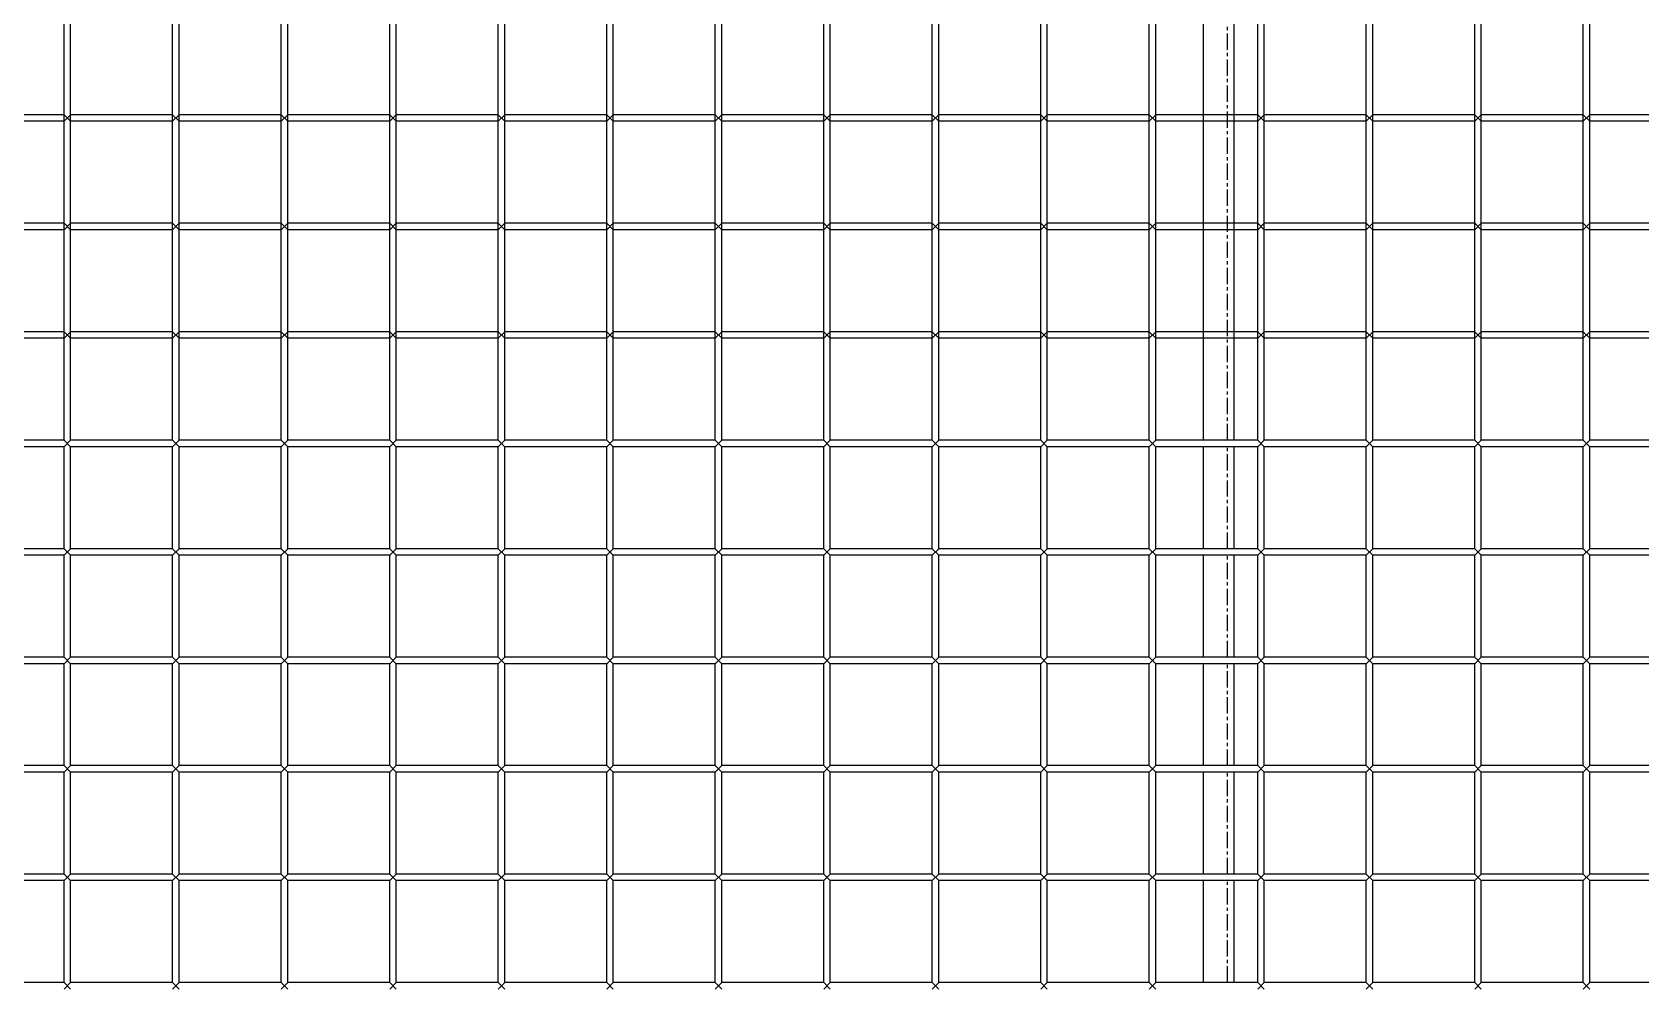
# Model space of a CAD drawing. Header units: millimetres. Extents: x -198529 to 244266, y -64 to 158464.
# Drawn here: x -145669 to -144928, y 111284 to 111723 of the extents above; entities that cross this region are included whole.
import ezdxf

# ---------------------------------------------------------------- set-up
doc = ezdxf.new("R2010")
doc.units = ezdxf.units.MM
doc.linetypes.add('CENTER', pattern=[12, 7.5, -1.5, 1.5, -1.5])
doc.layers.add('0-DCC', color=30, linetype='Continuous')

# ---------------------------------------------------------------- blocks, each defined once
blk = doc.blocks.new('DCC2850x2600(左)')
at = {"color": 0, "linetype": 'Continuous'}
for p, q in [((48563.5, -72503.48), (48563.5, -72156.48)), ((48566.5, -72503.48), (48566.5, -72156.48)), ((48613.5, -72503.48), (48613.5, -72156.48)), ((48616.5, -72503.48), (48616.5, -72156.48)), ((48663.5, -72503.48), (48663.5, -72156.48)), ((48666.5, -72503.48), (48666.5, -72156.48)), ((48713.5, -72503.48), (48713.5, -72156.48)), ((48716.5, -72503.48), (48716.5, -72156.48)), ((48763.5, -72503.48), (48763.5, -72156.48)), ((48766.5, -72503.48), (48766.5, -72156.48)), ((48813.5, -72503.48), (48813.5, -72156.48)), ((48816.5, -72503.48), (48816.5, -72156.48)), ((48863.5, -72503.48), (48863.5, -72156.48)), ((48866.5, -72503.48), (48866.5, -72156.48)), ((48913.5, -72503.48), (48913.5, -72156.48)), ((48916.5, -72503.48), (48916.5, -72156.48)), ((48963.5, -72503.48), (48963.5, -72156.48)), ((48966.5, -72503.48), (48966.5, -72156.48)), ((49013.5, -72503.48), (49013.5, -72156.48)), ((49016.5, -72503.48), (49016.5, -72156.48)), ((49063.5, -72503.48), (49063.5, -72156.48)), ((49066.5, -72503.48), (49066.5, -72156.48)), ((49088.5, -72503.48), (49088.5, -72156.48)), ((49102.5, -72156.48), (49102.5, -72503.48)), ((49113.5, -72503.48), (49113.5, -72156.48)), ((49116.5, -72503.48), (49116.5, -72156.48)), ((49163.5, -72503.48), (49163.5, -72156.48)), ((49166.5, -72503.48), (49166.5, -72156.48)), ((49213.5, -72503.48), (49213.5, -72156.48)), ((49216.5, -72503.48), (49216.5, -72156.48)), ((49263.5, -72503.48), (49263.5, -72156.48)), ((49266.5, -72503.48), (49266.5, -72156.48)), ((48563.5, -72353.48), (48516.5, -72353.48)), ((48563.5, -72356.48), (48516.5, -72356.48)), ((48563.5, -72356.48), (48566.5, -72353.48)), ((48566.5, -72356.48), (48563.5, -72353.48)), ((48613.5, -72353.48), (48566.5, -72353.48)), ((48613.5, -72356.48), (48566.5, -72356.48)), ((48613.5, -72356.48), (48616.5, -72353.48)), ((48616.5, -72356.48), (48613.5, -72353.48)), ((48663.5, -72353.48), (48616.5, -72353.48)), ((48663.5, -72356.48), (48616.5, -72356.48)), ((48663.5, -72356.48), (48666.5, -72353.48)), ((48666.5, -72356.48), (48663.5, -72353.48)), ((48713.5, -72353.48), (48666.5, -72353.48)), ((48713.5, -72356.48), (48666.5, -72356.48)), ((48713.5, -72356.48), (48716.5, -72353.48)), ((48716.5, -72356.48), (48713.5, -72353.48)), ((48763.5, -72353.48), (48716.5, -72353.48)), ((48763.5, -72356.48), (48716.5, -72356.48)), ((48763.5, -72356.48), (48766.5, -72353.48)), ((48766.5, -72356.48), (48763.5, -72353.48)), ((48813.5, -72353.48), (48766.5, -72353.48)), ((48813.5, -72356.48), (48766.5, -72356.48)), ((48813.5, -72356.48), (48816.5, -72353.48)), ((48816.5, -72356.48), (48813.5, -72353.48)), ((48863.5, -72353.48), (48816.5, -72353.48)), ((48863.5, -72356.48), (48816.5, -72356.48)), ((48863.5, -72356.48), (48866.5, -72353.48)), ((48866.5, -72356.48), (48863.5, -72353.48)), ((48913.5, -72353.48), (48866.5, -72353.48)), ((48913.5, -72356.48), (48866.5, -72356.48)), ((48913.5, -72356.48), (48916.5, -72353.48)), ((48916.5, -72356.48), (48913.5, -72353.48)), ((48963.5, -72353.48), (48916.5, -72353.48)), ((48963.5, -72356.48), (48916.5, -72356.48)), ((48963.5, -72356.48), (48966.5, -72353.48)), ((48966.5, -72356.48), (48963.5, -72353.48)), ((49013.5, -72353.48), (48966.5, -72353.48)), ((49013.5, -72356.48), (48966.5, -72356.48)), ((49013.5, -72356.48), (49016.5, -72353.48)), ((49016.5, -72356.48), (49013.5, -72353.48)), ((49063.5, -72353.48), (49016.5, -72353.48)), ((49063.5, -72356.48), (49016.5, -72356.48)), ((49063.5, -72356.48), (49066.5, -72353.48)), ((49066.5, -72356.48), (49063.5, -72353.48)), ((49113.5, -72353.48), (49066.5, -72353.48)), ((49113.5, -72356.48), (49066.5, -72356.48)), ((49113.5, -72356.48), (49116.5, -72353.48)), ((49116.5, -72356.48), (49113.5, -72353.48)), ((49163.5, -72353.48), (49116.5, -72353.48)), ((49163.5, -72356.48), (49116.5, -72356.48)), ((49163.5, -72356.48), (49166.5, -72353.48)), ((49166.5, -72356.48), (49163.5, -72353.48)), ((49213.5, -72353.48), (49166.5, -72353.48)), ((49213.5, -72356.48), (49166.5, -72356.48)), ((49213.5, -72356.48), (49216.5, -72353.48)), ((49216.5, -72356.48), (49213.5, -72353.48)), ((49263.5, -72353.48), (49216.5, -72353.48)), ((49263.5, -72356.48), (49216.5, -72356.48)), ((49263.5, -72356.48), (49266.5, -72353.48)), ((49266.5, -72356.48), (49263.5, -72353.48)), ((49313.5, -72353.48), (49266.5, -72353.48)), ((49313.5, -72356.48), (49266.5, -72356.48)), ((48563.5, -72403.48), (48516.5, -72403.48)), ((48563.5, -72406.48), (48516.5, -72406.48)), ((48563.5, -72406.48), (48566.5, -72403.48)), ((48566.5, -72406.48), (48563.5, -72403.48)), ((48613.5, -72403.48), (48566.5, -72403.48)), ((48613.5, -72406.48), (48566.5, -72406.48)), ((48613.5, -72406.48), (48616.5, -72403.48)), ((48616.5, -72406.48), (48613.5, -72403.48)), ((48663.5, -72403.48), (48616.5, -72403.48)), ((48663.5, -72406.48), (48616.5, -72406.48)), ((48663.5, -72406.48), (48666.5, -72403.48)), ((48666.5, -72406.48), (48663.5, -72403.48)), ((48713.5, -72403.48), (48666.5, -72403.48)), ((48713.5, -72406.48), (48666.5, -72406.48)), ((48713.5, -72406.48), (48716.5, -72403.48)), ((48716.5, -72406.48), (48713.5, -72403.48)), ((48763.5, -72403.48), (48716.5, -72403.48)), ((48763.5, -72406.48), (48716.5, -72406.48)), ((48763.5, -72406.48), (48766.5, -72403.48)), ((48766.5, -72406.48), (48763.5, -72403.48)), ((48813.5, -72403.48), (48766.5, -72403.48)), ((48813.5, -72406.48), (48766.5, -72406.48)), ((48813.5, -72406.48), (48816.5, -72403.48)), ((48816.5, -72406.48), (48813.5, -72403.48)), ((48863.5, -72403.48), (48816.5, -72403.48)), ((48863.5, -72406.48), (48816.5, -72406.48)), ((48863.5, -72406.48), (48866.5, -72403.48)), ((48866.5, -72406.48), (48863.5, -72403.48)), ((48913.5, -72403.48), (48866.5, -72403.48)), ((48913.5, -72406.48), (48866.5, -72406.48)), ((48913.5, -72406.48), (48916.5, -72403.48)), ((48916.5, -72406.48), (48913.5, -72403.48)), ((48963.5, -72403.48), (48916.5, -72403.48)), ((48963.5, -72406.48), (48916.5, -72406.48)), ((48963.5, -72406.48), (48966.5, -72403.48)), ((48966.5, -72406.48), (48963.5, -72403.48)), ((49013.5, -72403.48), (48966.5, -72403.48)), ((49013.5, -72406.48), (48966.5, -72406.48)), ((49013.5, -72406.48), (49016.5, -72403.48)), ((49016.5, -72406.48), (49013.5, -72403.48)), ((49063.5, -72403.48), (49016.5, -72403.48)), ((49063.5, -72406.48), (49016.5, -72406.48)), ((49063.5, -72406.48), (49066.5, -72403.48)), ((49066.5, -72406.48), (49063.5, -72403.48)), ((49113.5, -72403.48), (49066.5, -72403.48)), ((49113.5, -72406.48), (49066.5, -72406.48)), ((49113.5, -72406.48), (49116.5, -72403.48)), ((49116.5, -72406.48), (49113.5, -72403.48)), ((49163.5, -72403.48), (49116.5, -72403.48)), ((49163.5, -72406.48), (49116.5, -72406.48)), ((49163.5, -72406.48), (49166.5, -72403.48)), ((49166.5, -72406.48), (49163.5, -72403.48)), ((49213.5, -72403.48), (49166.5, -72403.48)), ((49213.5, -72406.48), (49166.5, -72406.48)), ((49213.5, -72406.48), (49216.5, -72403.48)), ((49216.5, -72406.48), (49213.5, -72403.48)), ((49263.5, -72403.48), (49216.5, -72403.48)), ((49263.5, -72406.48), (49216.5, -72406.48)), ((49263.5, -72406.48), (49266.5, -72403.48)), ((49266.5, -72406.48), (49263.5, -72403.48)), ((49313.5, -72403.48), (49266.5, -72403.48)), ((49313.5, -72406.48), (49266.5, -72406.48)), ((48563.5, -72453.48), (48516.5, -72453.48)), ((48563.5, -72456.48), (48566.5, -72453.48)), ((48566.5, -72456.48), (48563.5, -72453.48)), ((48613.5, -72453.48), (48566.5, -72453.48)), ((48613.5, -72456.48), (48616.5, -72453.48)), ((48616.5, -72456.48), (48613.5, -72453.48)), ((48663.5, -72453.48), (48616.5, -72453.48)), ((48663.5, -72456.48), (48666.5, -72453.48)), ((48666.5, -72456.48), (48663.5, -72453.48)), ((48713.5, -72453.48), (48666.5, -72453.48)), ((48713.5, -72456.48), (48716.5, -72453.48)), ((48716.5, -72456.48), (48713.5, -72453.48)), ((48763.5, -72453.48), (48716.5, -72453.48)), ((48763.5, -72456.48), (48766.5, -72453.48)), ((48766.5, -72456.48), (48763.5, -72453.48)), ((48813.5, -72453.48), (48766.5, -72453.48)), ((48813.5, -72456.48), (48816.5, -72453.48)), ((48816.5, -72456.48), (48813.5, -72453.48)), ((48863.5, -72453.48), (48816.5, -72453.48)), ((48863.5, -72456.48), (48866.5, -72453.48)), ((48866.5, -72456.48), (48863.5, -72453.48)), ((48913.5, -72453.48), (48866.5, -72453.48)), ((48913.5, -72456.48), (48916.5, -72453.48)), ((48916.5, -72456.48), (48913.5, -72453.48)), ((48963.5, -72453.48), (48916.5, -72453.48)), ((48963.5, -72456.48), (48966.5, -72453.48)), ((48966.5, -72456.48), (48963.5, -72453.48)), ((49013.5, -72453.48), (48966.5, -72453.48)), ((49013.5, -72456.48), (49016.5, -72453.48)), ((49016.5, -72456.48), (49013.5, -72453.48)), ((49063.5, -72453.48), (49016.5, -72453.48)), ((49063.5, -72456.48), (49066.5, -72453.48)), ((49066.5, -72456.48), (49063.5, -72453.48)), ((49113.5, -72453.48), (49066.5, -72453.48)), ((49113.5, -72456.48), (49116.5, -72453.48)), ((49116.5, -72456.48), (49113.5, -72453.48)), ((49163.5, -72453.48), (49116.5, -72453.48)), ((49163.5, -72456.48), (49166.5, -72453.48)), ((49166.5, -72456.48), (49163.5, -72453.48)), ((49213.5, -72453.48), (49166.5, -72453.48)), ((49213.5, -72456.48), (49216.5, -72453.48)), ((49216.5, -72456.48), (49213.5, -72453.48)), ((49263.5, -72453.48), (49216.5, -72453.48)), ((49263.5, -72456.48), (49266.5, -72453.48)), ((49266.5, -72456.48), (49263.5, -72453.48)), ((49313.5, -72453.48), (49266.5, -72453.48)), ((48563.5, -72456.48), (48516.5, -72456.48)), ((48613.5, -72456.48), (48566.5, -72456.48)), ((48663.5, -72456.48), (48616.5, -72456.48)), ((48713.5, -72456.48), (48666.5, -72456.48)), ((48763.5, -72456.48), (48716.5, -72456.48)), ((48813.5, -72456.48), (48766.5, -72456.48)), ((48863.5, -72456.48), (48816.5, -72456.48)), ((48913.5, -72456.48), (48866.5, -72456.48)), ((48963.5, -72456.48), (48916.5, -72456.48)), ((49013.5, -72456.48), (48966.5, -72456.48)), ((49063.5, -72456.48), (49016.5, -72456.48)), ((49113.5, -72456.48), (49066.5, -72456.48)), ((49163.5, -72456.48), (49116.5, -72456.48)), ((49213.5, -72456.48), (49166.5, -72456.48)), ((49263.5, -72456.48), (49216.5, -72456.48)), ((49313.5, -72456.48), (49266.5, -72456.48)), ((48563.5, -72503.48), (48516.5, -72503.48)), ((48563.5, -72506.48), (48516.5, -72506.48)), ((48563.5, -72506.48), (48566.5, -72503.48)), ((48566.5, -72506.48), (48563.5, -72503.48)), ((48563.5, -72553.48), (48563.5, -72506.48)), ((48613.5, -72503.48), (48566.5, -72503.48)), ((48566.5, -72553.48), (48566.5, -72506.48)), ((48613.5, -72506.48), (48566.5, -72506.48)), ((48613.5, -72506.48), (48616.5, -72503.48)), ((48616.5, -72506.48), (48613.5, -72503.48)), ((48613.5, -72553.48), (48613.5, -72506.48)), ((48663.5, -72503.48), (48616.5, -72503.48)), ((48616.5, -72553.48), (48616.5, -72506.48)), ((48663.5, -72506.48), (48616.5, -72506.48)), ((48663.5, -72506.48), (48666.5, -72503.48)), ((48666.5, -72506.48), (48663.5, -72503.48)), ((48663.5, -72553.48), (48663.5, -72506.48)), ((48713.5, -72503.48), (48666.5, -72503.48)), ((48666.5, -72553.48), (48666.5, -72506.48)), ((48713.5, -72506.48), (48666.5, -72506.48)), ((48713.5, -72506.48), (48716.5, -72503.48)), ((48716.5, -72506.48), (48713.5, -72503.48)), ((48713.5, -72553.48), (48713.5, -72506.48)), ((48763.5, -72503.48), (48716.5, -72503.48)), ((48716.5, -72553.48), (48716.5, -72506.48)), ((48763.5, -72506.48), (48716.5, -72506.48)), ((48763.5, -72506.48), (48766.5, -72503.48)), ((48766.5, -72506.48), (48763.5, -72503.48)), ((48763.5, -72553.48), (48763.5, -72506.48)), ((48813.5, -72503.48), (48766.5, -72503.48)), ((48766.5, -72553.48), (48766.5, -72506.48)), ((48813.5, -72506.48), (48766.5, -72506.48)), ((48813.5, -72506.48), (48816.5, -72503.48)), ((48816.5, -72506.48), (48813.5, -72503.48)), ((48813.5, -72553.48), (48813.5, -72506.48)), ((48863.5, -72503.48), (48816.5, -72503.48)), ((48816.5, -72553.48), (48816.5, -72506.48)), ((48863.5, -72506.48), (48816.5, -72506.48)), ((48863.5, -72506.48), (48866.5, -72503.48)), ((48866.5, -72506.48), (48863.5, -72503.48)), ((48863.5, -72553.48), (48863.5, -72506.48)), ((48913.5, -72503.48), (48866.5, -72503.48)), ((48866.5, -72553.48), (48866.5, -72506.48)), ((48913.5, -72506.48), (48866.5, -72506.48)), ((48913.5, -72506.48), (48916.5, -72503.48)), ((48916.5, -72506.48), (48913.5, -72503.48)), ((48913.5, -72553.48), (48913.5, -72506.48)), ((48963.5, -72503.48), (48916.5, -72503.48)), ((48916.5, -72553.48), (48916.5, -72506.48)), ((48963.5, -72506.48), (48916.5, -72506.48)), ((48963.5, -72506.48), (48966.5, -72503.48)), ((48966.5, -72506.48), (48963.5, -72503.48)), ((48963.5, -72553.48), (48963.5, -72506.48)), ((49013.5, -72503.48), (48966.5, -72503.48)), ((48966.5, -72553.48), (48966.5, -72506.48)), ((49013.5, -72506.48), (48966.5, -72506.48)), ((49013.5, -72506.48), (49016.5, -72503.48)), ((49016.5, -72506.48), (49013.5, -72503.48)), ((49013.5, -72553.48), (49013.5, -72506.48)), ((49063.5, -72503.48), (49016.5, -72503.48)), ((49016.5, -72553.48), (49016.5, -72506.48)), ((49063.5, -72506.48), (49016.5, -72506.48)), ((49063.5, -72506.48), (49066.5, -72503.48)), ((49066.5, -72506.48), (49063.5, -72503.48)), ((49063.5, -72553.48), (49063.5, -72506.48)), ((49113.5, -72503.48), (49066.5, -72503.48)), ((49066.5, -72553.48), (49066.5, -72506.48)), ((49113.5, -72506.48), (49066.5, -72506.48)), ((49088.5, -72553.48), (49088.5, -72506.48)), ((49102.5, -72506.48), (49102.5, -72553.48)), ((49113.5, -72506.48), (49116.5, -72503.48)), ((49116.5, -72506.48), (49113.5, -72503.48)), ((49113.5, -72553.48), (49113.5, -72506.48)), ((49163.5, -72503.48), (49116.5, -72503.48)), ((49116.5, -72553.48), (49116.5, -72506.48)), ((49163.5, -72506.48), (49116.5, -72506.48)), ((49163.5, -72506.48), (49166.5, -72503.48)), ((49166.5, -72506.48), (49163.5, -72503.48)), ((49163.5, -72553.48), (49163.5, -72506.48)), ((49213.5, -72503.48), (49166.5, -72503.48)), ((49166.5, -72553.48), (49166.5, -72506.48)), ((49213.5, -72506.48), (49166.5, -72506.48)), ((49213.5, -72506.48), (49216.5, -72503.48)), ((49216.5, -72506.48), (49213.5, -72503.48)), ((49213.5, -72553.48), (49213.5, -72506.48)), ((49263.5, -72503.48), (49216.5, -72503.48)), ((49216.5, -72553.48), (49216.5, -72506.48)), ((49263.5, -72506.48), (49216.5, -72506.48)), ((49263.5, -72506.48), (49266.5, -72503.48)), ((49266.5, -72506.48), (49263.5, -72503.48)), ((49263.5, -72553.48), (49263.5, -72506.48)), ((49313.5, -72503.48), (49266.5, -72503.48)), ((49266.5, -72553.48), (49266.5, -72506.48)), ((49313.5, -72506.48), (49266.5, -72506.48)), ((48563.5, -72553.48), (48516.5, -72553.48)), ((48563.5, -72556.48), (48516.5, -72556.48)), ((48563.5, -72556.48), (48566.5, -72553.48)), ((48566.5, -72556.48), (48563.5, -72553.48)), ((48563.5, -72603.48), (48563.5, -72556.48)), ((48613.5, -72553.48), (48566.5, -72553.48)), ((48566.5, -72603.48), (48566.5, -72556.48)), ((48613.5, -72556.48), (48566.5, -72556.48)), ((48613.5, -72556.48), (48616.5, -72553.48)), ((48616.5, -72556.48), (48613.5, -72553.48)), ((48613.5, -72603.48), (48613.5, -72556.48)), ((48663.5, -72553.48), (48616.5, -72553.48)), ((48616.5, -72603.48), (48616.5, -72556.48)), ((48663.5, -72556.48), (48616.5, -72556.48)), ((48663.5, -72556.48), (48666.5, -72553.48)), ((48666.5, -72556.48), (48663.5, -72553.48)), ((48663.5, -72603.48), (48663.5, -72556.48)), ((48713.5, -72553.48), (48666.5, -72553.48)), ((48666.5, -72603.48), (48666.5, -72556.48)), ((48713.5, -72556.48), (48666.5, -72556.48)), ((48713.5, -72556.48), (48716.5, -72553.48)), ((48716.5, -72556.48), (48713.5, -72553.48)), ((48713.5, -72603.48), (48713.5, -72556.48)), ((48763.5, -72553.48), (48716.5, -72553.48)), ((48716.5, -72603.48), (48716.5, -72556.48)), ((48763.5, -72556.48), (48716.5, -72556.48)), ((48763.5, -72556.48), (48766.5, -72553.48)), ((48766.5, -72556.48), (48763.5, -72553.48)), ((48763.5, -72603.48), (48763.5, -72556.48)), ((48813.5, -72553.48), (48766.5, -72553.48)), ((48766.5, -72603.48), (48766.5, -72556.48)), ((48813.5, -72556.48), (48766.5, -72556.48)), ((48813.5, -72556.48), (48816.5, -72553.48)), ((48816.5, -72556.48), (48813.5, -72553.48)), ((48813.5, -72603.48), (48813.5, -72556.48)), ((48863.5, -72553.48), (48816.5, -72553.48)), ((48816.5, -72603.48), (48816.5, -72556.48)), ((48863.5, -72556.48), (48816.5, -72556.48)), ((48863.5, -72556.48), (48866.5, -72553.48)), ((48866.5, -72556.48), (48863.5, -72553.48)), ((48863.5, -72603.48), (48863.5, -72556.48)), ((48913.5, -72553.48), (48866.5, -72553.48)), ((48866.5, -72603.48), (48866.5, -72556.48)), ((48913.5, -72556.48), (48866.5, -72556.48)), ((48913.5, -72556.48), (48916.5, -72553.48)), ((48916.5, -72556.48), (48913.5, -72553.48)), ((48913.5, -72603.48), (48913.5, -72556.48)), ((48963.5, -72553.48), (48916.5, -72553.48)), ((48916.5, -72603.48), (48916.5, -72556.48)), ((48963.5, -72556.48), (48916.5, -72556.48)), ((48963.5, -72556.48), (48966.5, -72553.48)), ((48966.5, -72556.48), (48963.5, -72553.48)), ((48963.5, -72603.48), (48963.5, -72556.48)), ((49013.5, -72553.48), (48966.5, -72553.48)), ((48966.5, -72603.48), (48966.5, -72556.48)), ((49013.5, -72556.48), (48966.5, -72556.48)), ((49013.5, -72556.48), (49016.5, -72553.48)), ((49016.5, -72556.48), (49013.5, -72553.48)), ((49013.5, -72603.48), (49013.5, -72556.48)), ((49063.5, -72553.48), (49016.5, -72553.48)), ((49016.5, -72603.48), (49016.5, -72556.48)), ((49063.5, -72556.48), (49016.5, -72556.48)), ((49063.5, -72556.48), (49066.5, -72553.48)), ((49066.5, -72556.48), (49063.5, -72553.48)), ((49063.5, -72603.48), (49063.5, -72556.48)), ((49113.5, -72553.48), (49066.5, -72553.48)), ((49066.5, -72603.48), (49066.5, -72556.48)), ((49113.5, -72556.48), (49066.5, -72556.48)), ((49088.5, -72603.48), (49088.5, -72556.48)), ((49102.5, -72556.48), (49102.5, -72603.48)), ((49113.5, -72556.48), (49116.5, -72553.48)), ((49116.5, -72556.48), (49113.5, -72553.48)), ((49113.5, -72603.48), (49113.5, -72556.48)), ((49163.5, -72553.48), (49116.5, -72553.48)), ((49116.5, -72603.48), (49116.5, -72556.48)), ((49163.5, -72556.48), (49116.5, -72556.48)), ((49163.5, -72556.48), (49166.5, -72553.48)), ((49166.5, -72556.48), (49163.5, -72553.48)), ((49163.5, -72603.48), (49163.5, -72556.48)), ((49213.5, -72553.48), (49166.5, -72553.48)), ((49166.5, -72603.48), (49166.5, -72556.48)), ((49213.5, -72556.48), (49166.5, -72556.48)), ((49213.5, -72556.48), (49216.5, -72553.48)), ((49216.5, -72556.48), (49213.5, -72553.48)), ((49213.5, -72603.48), (49213.5, -72556.48)), ((49263.5, -72553.48), (49216.5, -72553.48)), ((49216.5, -72603.48), (49216.5, -72556.48)), ((49263.5, -72556.48), (49216.5, -72556.48)), ((49263.5, -72556.48), (49266.5, -72553.48)), ((49266.5, -72556.48), (49263.5, -72553.48)), ((49263.5, -72603.48), (49263.5, -72556.48)), ((49313.5, -72553.48), (49266.5, -72553.48)), ((49266.5, -72603.48), (49266.5, -72556.48)), ((49313.5, -72556.48), (49266.5, -72556.48)), ((48563.5, -72603.48), (48516.5, -72603.48)), ((48563.5, -72606.48), (48516.5, -72606.48)), ((48563.5, -72606.48), (48566.5, -72603.48)), ((48566.5, -72606.48), (48563.5, -72603.48)), ((48563.5, -72653.48), (48563.5, -72606.48)), ((48613.5, -72603.48), (48566.5, -72603.48)), ((48566.5, -72653.48), (48566.5, -72606.48)), ((48613.5, -72606.48), (48566.5, -72606.48)), ((48613.5, -72606.48), (48616.5, -72603.48)), ((48616.5, -72606.48), (48613.5, -72603.48)), ((48613.5, -72653.48), (48613.5, -72606.48)), ((48663.5, -72603.48), (48616.5, -72603.48)), ((48616.5, -72653.48), (48616.5, -72606.48)), ((48663.5, -72606.48), (48616.5, -72606.48)), ((48663.5, -72606.48), (48666.5, -72603.48)), ((48666.5, -72606.48), (48663.5, -72603.48)), ((48663.5, -72653.48), (48663.5, -72606.48)), ((48713.5, -72603.48), (48666.5, -72603.48)), ((48666.5, -72653.48), (48666.5, -72606.48)), ((48713.5, -72606.48), (48666.5, -72606.48)), ((48713.5, -72606.48), (48716.5, -72603.48)), ((48716.5, -72606.48), (48713.5, -72603.48)), ((48713.5, -72653.48), (48713.5, -72606.48)), ((48763.5, -72603.48), (48716.5, -72603.48)), ((48716.5, -72653.48), (48716.5, -72606.48)), ((48763.5, -72606.48), (48716.5, -72606.48)), ((48763.5, -72606.48), (48766.5, -72603.48)), ((48766.5, -72606.48), (48763.5, -72603.48)), ((48763.5, -72653.48), (48763.5, -72606.48)), ((48813.5, -72603.48), (48766.5, -72603.48)), ((48766.5, -72653.48), (48766.5, -72606.48)), ((48813.5, -72606.48), (48766.5, -72606.48)), ((48813.5, -72606.48), (48816.5, -72603.48)), ((48816.5, -72606.48), (48813.5, -72603.48)), ((48813.5, -72653.48), (48813.5, -72606.48)), ((48863.5, -72603.48), (48816.5, -72603.48)), ((48816.5, -72653.48), (48816.5, -72606.48)), ((48863.5, -72606.48), (48816.5, -72606.48)), ((48863.5, -72606.48), (48866.5, -72603.48)), ((48866.5, -72606.48), (48863.5, -72603.48)), ((48863.5, -72653.48), (48863.5, -72606.48)), ((48913.5, -72603.48), (48866.5, -72603.48)), ((48866.5, -72653.48), (48866.5, -72606.48)), ((48913.5, -72606.48), (48866.5, -72606.48)), ((48913.5, -72606.48), (48916.5, -72603.48)), ((48916.5, -72606.48), (48913.5, -72603.48)), ((48913.5, -72653.48), (48913.5, -72606.48)), ((48963.5, -72603.48), (48916.5, -72603.48)), ((48916.5, -72653.48), (48916.5, -72606.48)), ((48963.5, -72606.48), (48916.5, -72606.48)), ((48963.5, -72606.48), (48966.5, -72603.48)), ((48966.5, -72606.48), (48963.5, -72603.48)), ((48963.5, -72653.48), (48963.5, -72606.48)), ((49013.5, -72603.48), (48966.5, -72603.48)), ((48966.5, -72653.48), (48966.5, -72606.48)), ((49013.5, -72606.48), (48966.5, -72606.48)), ((49013.5, -72606.48), (49016.5, -72603.48)), ((49016.5, -72606.48), (49013.5, -72603.48)), ((49013.5, -72653.48), (49013.5, -72606.48)), ((49063.5, -72603.48), (49016.5, -72603.48)), ((49016.5, -72653.48), (49016.5, -72606.48)), ((49063.5, -72606.48), (49016.5, -72606.48)), ((49063.5, -72606.48), (49066.5, -72603.48)), ((49066.5, -72606.48), (49063.5, -72603.48)), ((49063.5, -72653.48), (49063.5, -72606.48)), ((49113.5, -72603.48), (49066.5, -72603.48)), ((49066.5, -72653.48), (49066.5, -72606.48)), ((49113.5, -72606.48), (49066.5, -72606.48)), ((49088.5, -72653.48), (49088.5, -72606.48)), ((49102.5, -72606.48), (49102.5, -72653.48)), ((49113.5, -72606.48), (49116.5, -72603.48)), ((49116.5, -72606.48), (49113.5, -72603.48)), ((49113.5, -72653.48), (49113.5, -72606.48)), ((49163.5, -72603.48), (49116.5, -72603.48)), ((49116.5, -72653.48), (49116.5, -72606.48)), ((49163.5, -72606.48), (49116.5, -72606.48)), ((49163.5, -72606.48), (49166.5, -72603.48)), ((49166.5, -72606.48), (49163.5, -72603.48)), ((49163.5, -72653.48), (49163.5, -72606.48)), ((49213.5, -72603.48), (49166.5, -72603.48)), ((49166.5, -72653.48), (49166.5, -72606.48)), ((49213.5, -72606.48), (49166.5, -72606.48)), ((49213.5, -72606.48), (49216.5, -72603.48)), ((49216.5, -72606.48), (49213.5, -72603.48)), ((49213.5, -72653.48), (49213.5, -72606.48)), ((49263.5, -72603.48), (49216.5, -72603.48)), ((49216.5, -72653.48), (49216.5, -72606.48)), ((49263.5, -72606.48), (49216.5, -72606.48)), ((49263.5, -72606.48), (49266.5, -72603.48)), ((49263.5, -72603.48), (49266.5, -72606.48)), ((49263.5, -72653.48), (49263.5, -72606.48)), ((49313.5, -72603.48), (49266.5, -72603.48)), ((49266.5, -72653.48), (49266.5, -72606.48)), ((49313.5, -72606.48), (49266.5, -72606.48)), ((48563.5, -72653.48), (48516.5, -72653.48)), ((48563.5, -72656.48), (48566.5, -72653.48)), ((48566.5, -72656.48), (48563.5, -72653.48)), ((48613.5, -72653.48), (48566.5, -72653.48)), ((48613.5, -72656.48), (48616.5, -72653.48)), ((48616.5, -72656.48), (48613.5, -72653.48)), ((48663.5, -72653.48), (48616.5, -72653.48)), ((48663.5, -72656.48), (48666.5, -72653.48)), ((48666.5, -72656.48), (48663.5, -72653.48)), ((48713.5, -72653.48), (48666.5, -72653.48)), ((48713.5, -72656.48), (48716.5, -72653.48)), ((48716.5, -72656.48), (48713.5, -72653.48)), ((48763.5, -72653.48), (48716.5, -72653.48)), ((48763.5, -72656.48), (48766.5, -72653.48)), ((48766.5, -72656.48), (48763.5, -72653.48)), ((48813.5, -72653.48), (48766.5, -72653.48)), ((48813.5, -72656.48), (48816.5, -72653.48)), ((48816.5, -72656.48), (48813.5, -72653.48)), ((48863.5, -72653.48), (48816.5, -72653.48)), ((48863.5, -72656.48), (48866.5, -72653.48)), ((48866.5, -72656.48), (48863.5, -72653.48)), ((48913.5, -72653.48), (48866.5, -72653.48)), ((48913.5, -72656.48), (48916.5, -72653.48)), ((48916.5, -72656.48), (48913.5, -72653.48)), ((48963.5, -72653.48), (48916.5, -72653.48)), ((48963.5, -72656.48), (48966.5, -72653.48)), ((48966.5, -72656.48), (48963.5, -72653.48)), ((49013.5, -72653.48), (48966.5, -72653.48)), ((49013.5, -72656.48), (49016.5, -72653.48)), ((49016.5, -72656.48), (49013.5, -72653.48)), ((49063.5, -72653.48), (49016.5, -72653.48)), ((49063.5, -72656.48), (49066.5, -72653.48)), ((49066.5, -72656.48), (49063.5, -72653.48)), ((49113.5, -72653.48), (49066.5, -72653.48)), ((49113.5, -72656.48), (49116.5, -72653.48)), ((49116.5, -72656.48), (49113.5, -72653.48)), ((49163.5, -72653.48), (49116.5, -72653.48)), ((49163.5, -72656.48), (49166.5, -72653.48)), ((49166.5, -72656.48), (49163.5, -72653.48)), ((49213.5, -72653.48), (49166.5, -72653.48)), ((49213.5, -72656.48), (49216.5, -72653.48)), ((49213.5, -72653.48), (49216.5, -72656.48)), ((49263.5, -72653.48), (49216.5, -72653.48)), ((49263.5, -72656.48), (49266.5, -72653.48)), ((49263.5, -72653.48), (49266.5, -72656.48)), ((49313.5, -72653.48), (49266.5, -72653.48)), ((48563.5, -72656.48), (48516.5, -72656.48)), ((48563.5, -72703.48), (48563.5, -72656.48)), ((48566.5, -72703.48), (48566.5, -72656.48)), ((48613.5, -72656.48), (48566.5, -72656.48)), ((48613.5, -72703.48), (48613.5, -72656.48)), ((48616.5, -72703.48), (48616.5, -72656.48)), ((48663.5, -72656.48), (48616.5, -72656.48)), ((48663.5, -72703.48), (48663.5, -72656.48)), ((48666.5, -72703.48), (48666.5, -72656.48)), ((48713.5, -72656.48), (48666.5, -72656.48)), ((48713.5, -72703.48), (48713.5, -72656.48)), ((48716.5, -72703.48), (48716.5, -72656.48)), ((48763.5, -72656.48), (48716.5, -72656.48)), ((48763.5, -72703.48), (48763.5, -72656.48)), ((48766.5, -72703.48), (48766.5, -72656.48)), ((48813.5, -72656.48), (48766.5, -72656.48)), ((48813.5, -72703.48), (48813.5, -72656.48)), ((48816.5, -72703.48), (48816.5, -72656.48)), ((48863.5, -72656.48), (48816.5, -72656.48)), ((48863.5, -72703.48), (48863.5, -72656.48)), ((48866.5, -72703.48), (48866.5, -72656.48)), ((48913.5, -72656.48), (48866.5, -72656.48)), ((48913.5, -72703.48), (48913.5, -72656.48)), ((48916.5, -72703.48), (48916.5, -72656.48)), ((48963.5, -72656.48), (48916.5, -72656.48)), ((48963.5, -72703.48), (48963.5, -72656.48)), ((48966.5, -72703.48), (48966.5, -72656.48)), ((49013.5, -72656.48), (48966.5, -72656.48)), ((49013.5, -72703.48), (49013.5, -72656.48)), ((49016.5, -72703.48), (49016.5, -72656.48)), ((49063.5, -72656.48), (49016.5, -72656.48)), ((49063.5, -72703.48), (49063.5, -72656.48)), ((49066.5, -72703.48), (49066.5, -72656.48)), ((49113.5, -72656.48), (49066.5, -72656.48)), ((49088.5, -72703.48), (49088.5, -72656.48)), ((49102.5, -72656.48), (49102.5, -72703.48)), ((49113.5, -72703.48), (49113.5, -72656.48)), ((49116.5, -72703.48), (49116.5, -72656.48)), ((49163.5, -72656.48), (49116.5, -72656.48)), ((49163.5, -72703.48), (49163.5, -72656.48)), ((49166.5, -72703.48), (49166.5, -72656.48)), ((49213.5, -72656.48), (49166.5, -72656.48)), ((49213.5, -72703.48), (49213.5, -72656.48)), ((49216.5, -72703.48), (49216.5, -72656.48)), ((49263.5, -72656.48), (49216.5, -72656.48)), ((49263.5, -72703.48), (49263.5, -72656.48)), ((49266.5, -72703.48), (49266.5, -72656.48)), ((49313.5, -72656.48), (49266.5, -72656.48)), ((48563.5, -72703.48), (48516.5, -72703.48)), ((48563.5, -72706.48), (48516.5, -72706.48)), ((48563.5, -72706.48), (48566.5, -72703.48)), ((48566.5, -72706.48), (48563.5, -72703.48)), ((48563.5, -72753.48), (48563.5, -72706.48)), ((48613.5, -72703.48), (48566.5, -72703.48)), ((48566.5, -72753.48), (48566.5, -72706.48)), ((48613.5, -72706.48), (48566.5, -72706.48)), ((48613.5, -72706.48), (48616.5, -72703.48)), ((48616.5, -72706.48), (48613.5, -72703.48)), ((48613.5, -72753.48), (48613.5, -72706.48)), ((48663.5, -72703.48), (48616.5, -72703.48)), ((48616.5, -72753.48), (48616.5, -72706.48)), ((48663.5, -72706.48), (48616.5, -72706.48)), ((48663.5, -72706.48), (48666.5, -72703.48)), ((48666.5, -72706.48), (48663.5, -72703.48)), ((48663.5, -72753.48), (48663.5, -72706.48)), ((48713.5, -72703.48), (48666.5, -72703.48)), ((48666.5, -72753.48), (48666.5, -72706.48)), ((48713.5, -72706.48), (48666.5, -72706.48)), ((48713.5, -72706.48), (48716.5, -72703.48)), ((48716.5, -72706.48), (48713.5, -72703.48)), ((48713.5, -72753.48), (48713.5, -72706.48)), ((48763.5, -72703.48), (48716.5, -72703.48)), ((48716.5, -72753.48), (48716.5, -72706.48)), ((48763.5, -72706.48), (48716.5, -72706.48)), ((48763.5, -72706.48), (48766.5, -72703.48)), ((48766.5, -72706.48), (48763.5, -72703.48)), ((48763.5, -72753.48), (48763.5, -72706.48)), ((48813.5, -72703.48), (48766.5, -72703.48)), ((48766.5, -72753.48), (48766.5, -72706.48)), ((48813.5, -72706.48), (48766.5, -72706.48)), ((48813.5, -72706.48), (48816.5, -72703.48)), ((48816.5, -72706.48), (48813.5, -72703.48)), ((48813.5, -72753.48), (48813.5, -72706.48)), ((48863.5, -72703.48), (48816.5, -72703.48)), ((48816.5, -72753.48), (48816.5, -72706.48)), ((48863.5, -72706.48), (48816.5, -72706.48)), ((48863.5, -72706.48), (48866.5, -72703.48)), ((48866.5, -72706.48), (48863.5, -72703.48)), ((48863.5, -72753.48), (48863.5, -72706.48)), ((48913.5, -72703.48), (48866.5, -72703.48)), ((48866.5, -72753.48), (48866.5, -72706.48)), ((48913.5, -72706.48), (48866.5, -72706.48)), ((48913.5, -72706.48), (48916.5, -72703.48)), ((48916.5, -72706.48), (48913.5, -72703.48)), ((48913.5, -72753.48), (48913.5, -72706.48)), ((48963.5, -72703.48), (48916.5, -72703.48)), ((48916.5, -72753.48), (48916.5, -72706.48)), ((48963.5, -72706.48), (48916.5, -72706.48)), ((48963.5, -72706.48), (48966.5, -72703.48)), ((48966.5, -72706.48), (48963.5, -72703.48)), ((48963.5, -72753.48), (48963.5, -72706.48)), ((49013.5, -72703.48), (48966.5, -72703.48)), ((48966.5, -72753.48), (48966.5, -72706.48)), ((49013.5, -72706.48), (48966.5, -72706.48)), ((49013.5, -72706.48), (49016.5, -72703.48)), ((49016.5, -72706.48), (49013.5, -72703.48)), ((49013.5, -72753.48), (49013.5, -72706.48)), ((49063.5, -72703.48), (49016.5, -72703.48)), ((49016.5, -72753.48), (49016.5, -72706.48)), ((49063.5, -72706.48), (49016.5, -72706.48)), ((49063.5, -72706.48), (49066.5, -72703.48)), ((49066.5, -72706.48), (49063.5, -72703.48)), ((49063.5, -72753.48), (49063.5, -72706.48)), ((49113.5, -72703.48), (49066.5, -72703.48)), ((49066.5, -72753.48), (49066.5, -72706.48)), ((49113.5, -72706.48), (49066.5, -72706.48)), ((49088.5, -72753.48), (49088.5, -72706.48)), ((49102.5, -72706.48), (49102.5, -72753.48)), ((49113.5, -72706.48), (49116.5, -72703.48)), ((49116.5, -72706.48), (49113.5, -72703.48)), ((49113.5, -72753.48), (49113.5, -72706.48)), ((49163.5, -72703.48), (49116.5, -72703.48)), ((49116.5, -72753.48), (49116.5, -72706.48)), ((49163.5, -72706.48), (49116.5, -72706.48)), ((49163.5, -72706.48), (49166.5, -72703.48)), ((49163.5, -72703.48), (49166.5, -72706.48)), ((49163.5, -72753.48), (49163.5, -72706.48)), ((49213.5, -72703.48), (49166.5, -72703.48)), ((49166.5, -72753.48), (49166.5, -72706.48)), ((49213.5, -72706.48), (49166.5, -72706.48)), ((49213.5, -72706.48), (49216.5, -72703.48)), ((49213.5, -72703.48), (49216.5, -72706.48)), ((49213.5, -72753.48), (49213.5, -72706.48)), ((49263.5, -72703.48), (49216.5, -72703.48)), ((49216.5, -72753.48), (49216.5, -72706.48)), ((49263.5, -72706.48), (49216.5, -72706.48)), ((49263.5, -72706.48), (49266.5, -72703.48)), ((49263.5, -72703.48), (49266.5, -72706.48)), ((49263.5, -72753.48), (49263.5, -72706.48)), ((49313.5, -72703.48), (49266.5, -72703.48)), ((49266.5, -72753.48), (49266.5, -72706.48)), ((49313.5, -72706.48), (49266.5, -72706.48)), ((48563.5, -72753.48), (48516.5, -72753.48)), ((48563.5, -72756.48), (48566.5, -72753.48)), ((48566.5, -72756.48), (48563.5, -72753.48)), ((48613.5, -72753.48), (48566.5, -72753.48)), ((48613.5, -72756.48), (48616.5, -72753.48)), ((48616.5, -72756.48), (48613.5, -72753.48)), ((48663.5, -72753.48), (48616.5, -72753.48)), ((48663.5, -72756.48), (48666.5, -72753.48)), ((48666.5, -72756.48), (48663.5, -72753.48)), ((48713.5, -72753.48), (48666.5, -72753.48)), ((48713.5, -72756.48), (48716.5, -72753.48)), ((48716.5, -72756.48), (48713.5, -72753.48)), ((48763.5, -72753.48), (48716.5, -72753.48)), ((48763.5, -72756.48), (48766.5, -72753.48)), ((48766.5, -72756.48), (48763.5, -72753.48)), ((48813.5, -72753.48), (48766.5, -72753.48)), ((48813.5, -72756.48), (48816.5, -72753.48)), ((48816.5, -72756.48), (48813.5, -72753.48)), ((48863.5, -72753.48), (48816.5, -72753.48)), ((48863.5, -72756.48), (48866.5, -72753.48)), ((48866.5, -72756.48), (48863.5, -72753.48)), ((48913.5, -72753.48), (48866.5, -72753.48)), ((48913.5, -72756.48), (48916.5, -72753.48)), ((48916.5, -72756.48), (48913.5, -72753.48)), ((48963.5, -72753.48), (48916.5, -72753.48)), ((48963.5, -72756.48), (48966.5, -72753.48)), ((48966.5, -72756.48), (48963.5, -72753.48)), ((49013.5, -72753.48), (48966.5, -72753.48)), ((49013.5, -72756.48), (49016.5, -72753.48)), ((49016.5, -72756.48), (49013.5, -72753.48)), ((49063.5, -72753.48), (49016.5, -72753.48)), ((49063.5, -72756.48), (49066.5, -72753.48)), ((49066.5, -72756.48), (49063.5, -72753.48)), ((49113.5, -72753.48), (49066.5, -72753.48)), ((49113.5, -72756.48), (49116.5, -72753.48)), ((49113.5, -72753.48), (49116.5, -72756.48)), ((49163.5, -72753.48), (49116.5, -72753.48)), ((49163.5, -72756.48), (49166.5, -72753.48)), ((49163.5, -72753.48), (49166.5, -72756.48)), ((49213.5, -72753.48), (49166.5, -72753.48)), ((49213.5, -72756.48), (49216.5, -72753.48)), ((49213.5, -72753.48), (49216.5, -72756.48)), ((49263.5, -72753.48), (49216.5, -72753.48)), ((49263.5, -72756.48), (49266.5, -72753.48)), ((49263.5, -72753.48), (49266.5, -72756.48)), ((49313.5, -72753.48), (49266.5, -72753.48))]:
    blk.add_line(p, q, dxfattribs=at)
at = {"color": 0, "linetype": 'CENTER'}
for p, q in [((49099.5, -72503.48), (49099.5, -72156.48)), ((49099.5, -72553.48), (49099.5, -72506.48)), ((49099.5, -72603.48), (49099.5, -72556.48)), ((49099.5, -72653.48), (49099.5, -72606.48)), ((49099.5, -72703.48), (49099.5, -72656.48)), ((49099.5, -72753.48), (49099.5, -72706.48))]:
    blk.add_line(p, q, dxfattribs=at)

msp = doc.modelspace()

# ---------------------------------------------------------------- block references
at = {"layer": '0-DCC'}
msp.add_blockref('DCC2850x2600(左)', (-194217.97, 184038.49), dxfattribs=at)

doc.saveas('drawing.dxf')
